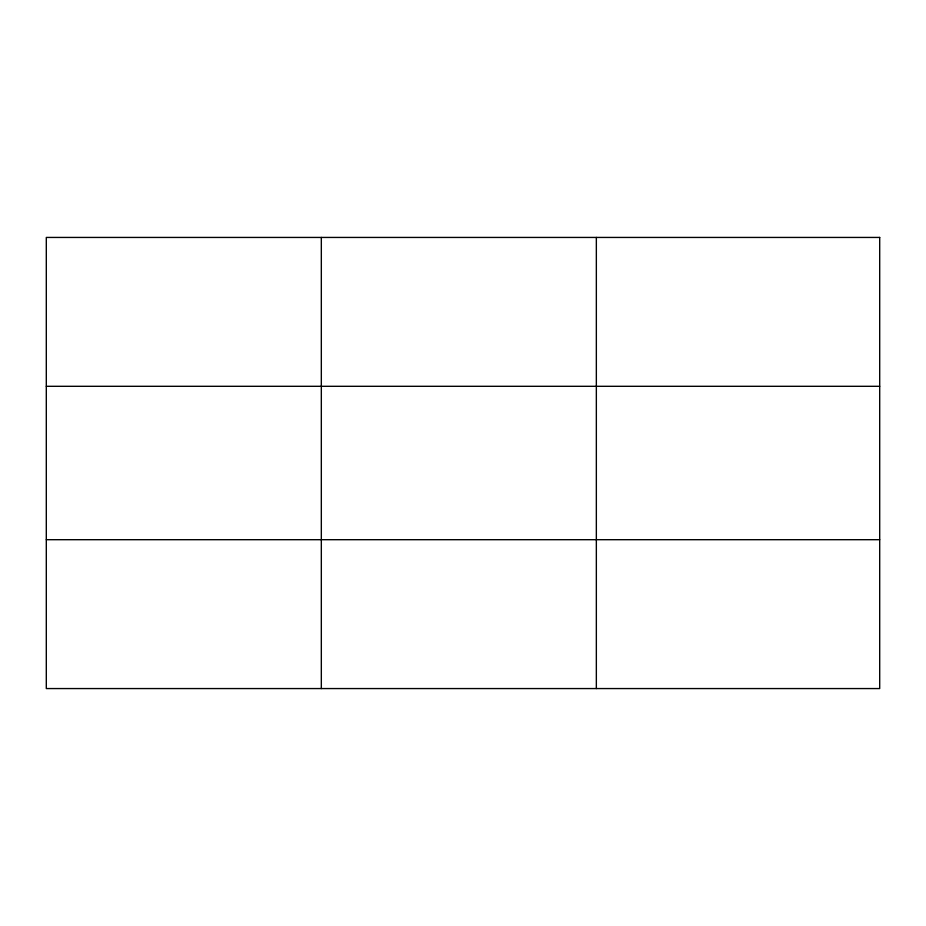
<?xml version="1.0" encoding="UTF-8"?>
<svg xmlns="http://www.w3.org/2000/svg" width="926" height="926" viewBox="0 0 926 926"><rect width="100%" height="100%" fill="white"/><g stroke="black" fill="none" stroke-linecap="round" stroke-linejoin="round"><path stroke-width="1.39" d="M321.322 237.438L321.322 688.562M596.344 237.438L596.344 688.562M46.3 386.304L879.7 386.304M46.3 539.696L879.7 539.696M879.7 237.438L879.7 688.562L46.3 688.562L46.3 237.438L879.7 237.438"/></g></svg>
